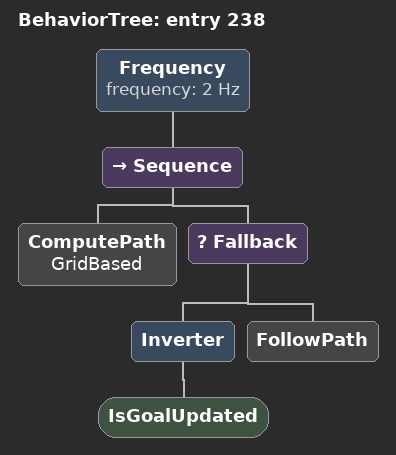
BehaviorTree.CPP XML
<?xml version="1.0" encoding="UTF-8"?>
<root BTCPP_format="4">
  <BehaviorTree ID="entry 238">
    <Frequency frequency="2 Hz">
      <Sequence>
        <ComputePath name="GridBased"/>
        <Fallback>
          <Inverter>
            <IsGoalUpdated/>
          </Inverter>
          <FollowPath/>
        </Fallback>
      </Sequence>
    </Frequency>
  </BehaviorTree>

</root>
